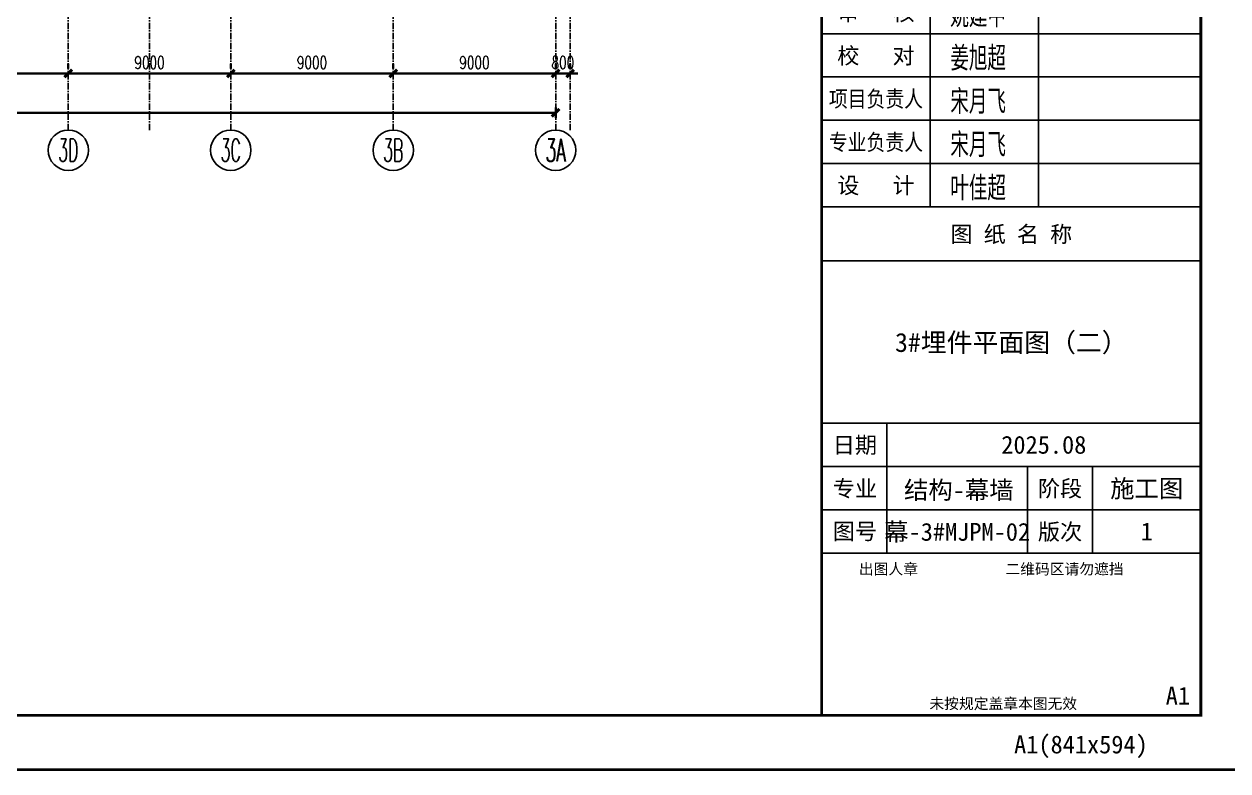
# Model space of a CAD drawing. Extents: x 782294 to 1727252, y -631030 to 17645.
# Drawn here: x 1406681 to 1473377, y -631030 to -589623 of the extents above; entities that cross this region are included whole.
import ezdxf
from ezdxf.enums import TextEntityAlignment as Align

# ---------------------------------------------------------------- set-up
doc = ezdxf.new("R2010")
doc.units = 0
doc.linetypes.add('CENTER', pattern=[2, 1.25, -0.25, 0.25, -0.25])
doc.layers.get('Defpoints').update_dxf_attribs({"color": 210})
for name, color, linetype in [('0-cxFrame', 155, 'Continuous'), ('3符号', 3, 'Continuous'), ('DIM', 173, 'Continuous'), ('DOTE', 1, 'CENTER'), ('qianming', 155, 'Continuous')]:
    doc.layers.add(name, color=color, linetype=linetype)
doc.layers.add('0-cxText', color=131, linetype='Continuous', lineweight=25)
doc.layers.add('砼柱', color=2, linetype='Continuous', lineweight=35)
doc.styles.add('_TCH_AXIS', font='COMPLEX', dxfattribs={"bigfont": 'GBCBIG'})
doc.styles.add('BZHZ', font='bzxw', dxfattribs={"width": 0.8, "bigfont": 'bzhz'})
doc.styles.add('cx_biaoti', font='')
doc.styles.add('cx_tuming', font='simhei.ttf')
doc.styles.add('cx_tuqian1', font='')
doc.styles.add('DHTEXT-1', font='romans.shx', dxfattribs={"width": 0.7, "bigfont": 'chinese.shx'})
doc.styles.add('黑体', font='simhei.ttf', dxfattribs={"height": 12})
doc.styles.get('cx_biaoti').set_extended_font_data('SimSun')
doc.styles.get('cx_tuqian1').set_extended_font_data('SimSun')
doc.dimstyles.new('ZN280', dxfattribs={"dimscale": 280, "dimtxt": 2.5, "dimasz": 1.5, "dimexe": 1, "dimexo": 2, "dimgap": 0.9, "dimtad": 1, "dimdec": 0, "dimdsep": 46, "dimtxsty": 'DHTEXT-1', "dimblk": 'ARCHTICK', "dimcen": 2.5, "dimclrd": 173, "dimclre": 173, "dimclrt": 7, "dimazin": 2, "dimtfac": 1, "dimtdec": 0, "dimtix": 1, "dimtmove": 2, "dimatfit": 3, "dimfxl": 0, "dimarcsym": 0})

# ---------------------------------------------------------------- blocks, each defined once
blk = doc.blocks.new('zjcx_lan_qianzi(Dragon)')
for p, q in [((-7000, 4800), (0, 4800)), ((-5000, 4800), (-5000, 0)), ((-3000, 4800), (-3000, 0)), ((-7000, 4000), (0, 4000)), ((-7000, 3200), (0, 3200)), ((-7000, 2400), (0, 2400)), ((-7000, 1600), (0, 1600)), ((-7000, 800), (0, 800))]:
    blk.add_line(p, q)
at = {"const_width": 30}
blk.add_lwpolyline([(-7000, 5600), (0, 5600)], dxfattribs=at)
blk.add_lwpolyline([(-7000, 5600), (0, 5600), (0, 0), (-7000, 0)], close=True, dxfattribs=at)
at = {"style": 'cx_biaoti'}
for s, p in [('签  字  栏', (-3500, 5200)), ('审   定', (-6000, 4400)), ('审   核', (-6000, 3600)), ('校   对', (-6000, 2800)), ('设   计', (-6000, 400))]:
    blk.add_text(s, height=300, dxfattribs=at).set_placement(p, align=Align.MIDDLE)
at = {"style": 'cx_biaoti', "width": 0.85}
for s, p in [('项目负责人', (-6000, 2000)), ('专业负责人', (-6000, 1200))]:
    blk.add_text(s, height=300, dxfattribs=at).set_placement(p, align=Align.MIDDLE)
blk = doc.blocks.new('T-签字(Dragon)')
at = {"layer": '0-cxFrame'}
blk.add_blockref('zjcx_lan_qianzi(Dragon)', (0, 0), dxfattribs=at)
at = {"layer": 'qianming', "style": 'BZHZ', "width": 0.8}
for s, p in [('杨永良', (-4113, 4367)), ('姚建中', (-4113, 3567)), ('姜旭超', (-4113, 2767)), ('宋月飞', (-4113, 1967)), ('宋月飞', (-4113, 1167)), ('叶佳超', (-4113, 367))]:
    blk.add_text(s, height=450, dxfattribs=at).set_placement(p, align=Align.MIDDLE)
blk = doc.blocks.new('zjcx_lan_tuming(Dragon)')
for p, q in [((-7000, 8400), (0, 8400)), ((-5800, 3000), (-5800, 5400)), ((-7000, 4600), (0, 4600)), ((-3200, 3000), (-3200, 4600)), ((-2000, 3000), (-2000, 4600)), ((-7000, 3800), (0, 3800))]:
    blk.add_line(p, q)
at = {"const_width": 30}
for points in [[(-7000, 9400), (0, 9400)], [(-7000, 5400), (0, 5400)], [(-7000, 3000), (0, 3000)], [(-7000, 0), (0, 0)]]:
    blk.add_lwpolyline(points, dxfattribs=at)
blk.add_lwpolyline([(-7000, 9400), (0, 9400), (0, 0), (-7000, 0)], close=True)
at = {"style": 'cx_biaoti'}
for s, p in [('图 纸 名 称', (-3500, 8900)), ('日期', (-6388, 5000)), ('专业', (-6388, 4200)), ('阶段', (-2600, 4200)), ('图号', (-6388, 3400)), ('版次', (-2600, 3400))]:
    blk.add_text(s, height=300, dxfattribs=at).set_placement(p, align=Align.MIDDLE)
for s, p in [('出图人章', (-6316, 2607)), ('二维码区请勿遮挡', (-3609, 2607)), ('未按规定盖章本图无效', (-5013, 120))]:
    blk.add_text(s, height=200, dxfattribs=at).set_placement(p)
blk = doc.blocks.new('T-图签(Dragon)')
blk.add_blockref('zjcx_lan_tuming(Dragon)', (0, 0))
at = {"color": 3, "style": 'cx_biaoti'}
for s, p in [('2025.08', (-2900, 5000)), ('结构-幕墙 ', (-4358, 4173)), ('施工图', (-1000, 4200))]:
    blk.add_text(s, height=330, dxfattribs=at).set_placement(p, align=Align.MIDDLE)
blk = doc.blocks.new('zjcx_T1(Dragon)')
at = {"layer": '0-cxFrame', "const_width": 50}
blk.add_lwpolyline([(-7000, 0), (0, 0), (0, 57400), (-7000, 57400)], close=True, dxfattribs=at)
at = {"layer": '0-cxFrame'}
for name, p in [('T-签字(Dragon)', (0, 9400)), ('T-图签(Dragon)', (0, 0))]:
    blk.add_blockref(name, p, dxfattribs=at)
blk = doc.blocks.new('TK22.A1 L(Dragon)')
at = {"layer": '0-cxFrame', "color": 7, "const_width": 0.5}
blk.add_lwpolyline([(0, 0), (-841, 0), (-841, 594), (0, 594)], close=True, dxfattribs=at)
at = {"layer": '0-cxFrame', "const_width": 0.5}
for points in [[(-80, 10), (-821, 10), (-821, 584), (-80, 584)], [(-10, 10), (-80, 10), (-80, 584), (-10, 584)]]:
    blk.add_lwpolyline(points, close=True, dxfattribs=at)
at = {"layer": '0-cxFrame', "xscale": 0.01, "yscale": 0.01, "zscale": 0.01}
blk.add_blockref('zjcx_T1(Dragon)', (-10, 10), dxfattribs=at)
at = {"style": '黑体', "flags": 4}
blk.add_attdef('图幅', text='', height=3.3, dxfattribs=at).set_placement((-40, 3), align=Align.RIGHT)
at = {"layer": '0-cxFrame', "style": '黑体'}
blk.add_text('(841x594)', height=3.3, dxfattribs=at).set_placement((-40, 3))
at = {"layer": '0-cxText', "flags": 4}
for tag, height, style, p in [('建设单位', 3.5, 'cx_tuming', (-45, 240)), ('项目名称', 3.5, 'cx_tuming', (-45, 210)), ('子项名称', 3.5, 'cx_tuming', (-45, 180)), ('工程编号', 3.3, 'cx_tuqian1', (-35, 165)), ('图名1', 3.5, 'cx_tuming', (-45, 87)), ('图名2', 3.5, 'cx_tuming', (-45, 79)), ('图名3', 3.5, 'cx_tuming', (-45, 71)), ('出图日期', 3.3, 'cx_tuqian1', (-39, 60)), ('专业', 3.3, 'cx_tuqian1', (-55, 52)), ('图号', 3.3, 'cx_tuqian1', (-55, 44)), ('版次', 3.3, 'cx_tuqian1', (-20, 44))]:
    blk.add_attdef(tag, text='', height=height, dxfattribs=dict(at, style=style)).set_placement(p, align=Align.MIDDLE)
at = {"layer": 'Defpoints', "color": 6, "flags": 4}
for tag, height, style, p in [('tufu', 3.3, '黑体', (-12, 12)), ('dwfname', 4, 'cx_tuqian1', (-80, 3))]:
    blk.add_attdef(tag, text='', height=height, dxfattribs=dict(at, style=style)).set_placement(p, align=Align.RIGHT)
blk = doc.blocks.new('_ArchTick')
at = {"color": 0, "linetype": 'ByBlock', "const_width": 0.4}
blk.add_lwpolyline([(-0.5, -0.5), (0.5, 0.5)], dxfattribs=at)
blk = doc.blocks.new('*D448')
at = {"layer": 'Defpoints', "color": 0, "ltscale": 2800, "transparency": 16777216}
for p in [(148000, -5075), (157000, -5042), (157000, -5075)]:
    blk.add_point(p, dxfattribs=at)
at = {"layer": 'DIM', "color": 173, "linetype": 'ByBlock', "lineweight": -2, "ltscale": 2800, "transparency": 16777216}
for p, q in [((148000, -4515), (148000, -4762)), ((157000, -4515), (157000, -4762)), ((148000, -5042), (157000, -5042))]:
    blk.add_line(p, q, dxfattribs=at)
at = {"layer": 'DIM', "color": 173, "lineweight": -2, "ltscale": 2800, "transparency": 16777216, "xscale": 420, "yscale": 420, "zscale": 420, "rotation": 180}
blk.add_blockref('_ArchTick', (148000, -5042), dxfattribs=at)
at = {"layer": 'DIM', "color": 173, "lineweight": -2, "ltscale": 2800, "transparency": 16777216, "xscale": 420, "yscale": 420, "zscale": 420}
blk.add_blockref('_ArchTick', (157000, -5042), dxfattribs=at)
at = {"layer": 'DIM', "color": 7, "ltscale": 2800, "transparency": 16777216, "insert": (152500, -4440), "char_height": 700, "attachment_point": 5, "style": 'DHTEXT-1'}
blk.add_mtext('9000', dxfattribs=at)
blk = doc.blocks.new('*D449')
at = {"layer": 'Defpoints', "color": 0, "ltscale": 2800, "transparency": 16777216}
for p in [(157000, -5075), (166000, -5042), (166000, -5075)]:
    blk.add_point(p, dxfattribs=at)
at = {"layer": 'DIM', "color": 173, "linetype": 'ByBlock', "lineweight": -2, "ltscale": 2800, "transparency": 16777216}
for p, q in [((157000, -4515), (157000, -4762)), ((166000, -4515), (166000, -4762)), ((157000, -5042), (166000, -5042))]:
    blk.add_line(p, q, dxfattribs=at)
at = {"layer": 'DIM', "color": 173, "lineweight": -2, "ltscale": 2800, "transparency": 16777216, "xscale": 420, "yscale": 420, "zscale": 420, "rotation": 180}
blk.add_blockref('_ArchTick', (157000, -5042), dxfattribs=at)
at = {"layer": 'DIM', "color": 173, "lineweight": -2, "ltscale": 2800, "transparency": 16777216, "xscale": 420, "yscale": 420, "zscale": 420}
blk.add_blockref('_ArchTick', (166000, -5042), dxfattribs=at)
at = {"layer": 'DIM', "color": 7, "ltscale": 2800, "transparency": 16777216, "insert": (161500, -4440), "char_height": 700, "attachment_point": 5, "style": 'DHTEXT-1'}
blk.add_mtext('9000', dxfattribs=at)
blk = doc.blocks.new('*D450')
at = {"layer": 'Defpoints', "color": 0, "ltscale": 2800, "transparency": 16777216}
for p in [(166000, -5075), (175000, -5042), (175000, -5075)]:
    blk.add_point(p, dxfattribs=at)
at = {"layer": 'DIM', "color": 173, "linetype": 'ByBlock', "lineweight": -2, "ltscale": 2800, "transparency": 16777216}
for p, q in [((166000, -4515), (166000, -4762)), ((175000, -4515), (175000, -4762)), ((166000, -5042), (175000, -5042))]:
    blk.add_line(p, q, dxfattribs=at)
at = {"layer": 'DIM', "color": 173, "lineweight": -2, "ltscale": 2800, "transparency": 16777216, "xscale": 420, "yscale": 420, "zscale": 420, "rotation": 180}
blk.add_blockref('_ArchTick', (166000, -5042), dxfattribs=at)
at = {"layer": 'DIM', "color": 173, "lineweight": -2, "ltscale": 2800, "transparency": 16777216, "xscale": 420, "yscale": 420, "zscale": 420}
blk.add_blockref('_ArchTick', (175000, -5042), dxfattribs=at)
at = {"layer": 'DIM', "color": 7, "ltscale": 2800, "transparency": 16777216, "insert": (170500, -4440), "char_height": 700, "attachment_point": 5, "style": 'DHTEXT-1'}
blk.add_mtext('9000', dxfattribs=at)
blk = doc.blocks.new('*D451')
at = {"layer": 'Defpoints', "color": 0, "ltscale": 2800, "transparency": 16777216}
for p in [(175000, -5075), (184000, -5042), (184000, -5075)]:
    blk.add_point(p, dxfattribs=at)
at = {"layer": 'DIM', "color": 173, "linetype": 'ByBlock', "lineweight": -2, "ltscale": 2800, "transparency": 16777216}
for p, q in [((175000, -4515), (175000, -4762)), ((184000, -4515), (184000, -4762)), ((175000, -5042), (184000, -5042))]:
    blk.add_line(p, q, dxfattribs=at)
at = {"layer": 'DIM', "color": 173, "lineweight": -2, "ltscale": 2800, "transparency": 16777216, "xscale": 420, "yscale": 420, "zscale": 420, "rotation": 180}
blk.add_blockref('_ArchTick', (175000, -5042), dxfattribs=at)
at = {"layer": 'DIM', "color": 173, "lineweight": -2, "ltscale": 2800, "transparency": 16777216, "xscale": 420, "yscale": 420, "zscale": 420}
blk.add_blockref('_ArchTick', (184000, -5042), dxfattribs=at)
at = {"layer": 'DIM', "color": 7, "ltscale": 2800, "transparency": 16777216, "insert": (179500, -4440), "char_height": 700, "attachment_point": 5, "style": 'DHTEXT-1'}
blk.add_mtext('9000', dxfattribs=at)
blk = doc.blocks.new('*D452')
at = {"layer": 'Defpoints', "color": 0, "ltscale": 2800, "transparency": 16777216}
for p in [(184000, -5075), (184800, -5042), (184800, -5075)]:
    blk.add_point(p, dxfattribs=at)
at = {"layer": 'DIM', "color": 173, "linetype": 'ByBlock', "lineweight": -2, "ltscale": 2800, "transparency": 16777216}
for p, q in [((184000, -4515), (184000, -4762)), ((184800, -4515), (184800, -4762)), ((184000, -5042), (183580, -5042)), ((184000, -5042), (184800, -5042)), ((184800, -5042), (185220, -5042))]:
    blk.add_line(p, q, dxfattribs=at)
at = {"layer": 'DIM', "color": 173, "lineweight": -2, "ltscale": 2800, "transparency": 16777216, "xscale": 420, "yscale": 420, "zscale": 420}
blk.add_blockref('_ArchTick', (184000, -5042), dxfattribs=at)
at = {"layer": 'DIM', "color": 173, "lineweight": -2, "ltscale": 2800, "transparency": 16777216, "xscale": 420, "yscale": 420, "zscale": 420, "rotation": 180}
blk.add_blockref('_ArchTick', (184800, -5042), dxfattribs=at)
at = {"layer": 'DIM', "color": 7, "ltscale": 2800, "transparency": 16777216, "insert": (184400, -4440), "char_height": 700, "attachment_point": 5, "style": 'DHTEXT-1'}
blk.add_mtext('800', dxfattribs=at)
blk = doc.blocks.new('*D484')
at = {"layer": 'Defpoints', "color": 0, "ltscale": 2800, "transparency": 16777216}
for p in [(0, -6374), (184000, -6374), (0, -7223)]:
    blk.add_point(p, dxfattribs=at)
at = {"layer": 'DIM', "color": 173, "linetype": 'ByBlock', "lineweight": -2, "ltscale": 2800, "transparency": 16777216}
for p, q in [((0, -6934), (0, -7503)), ((184000, -7223), (0, -7223)), ((184000, -6934), (184000, -7503))]:
    blk.add_line(p, q, dxfattribs=at)
at = {"layer": 'DIM', "color": 173, "lineweight": -2, "ltscale": 2800, "transparency": 16777216, "xscale": 420, "yscale": 420, "zscale": 420, "rotation": 180}
blk.add_blockref('_ArchTick', (0, -7223), dxfattribs=at)
at = {"layer": 'DIM', "color": 173, "lineweight": -2, "ltscale": 2800, "transparency": 16777216, "xscale": 420, "yscale": 420, "zscale": 420}
blk.add_blockref('_ArchTick', (184000, -7223), dxfattribs=at)
at = {"layer": 'DIM', "color": 7, "ltscale": 2800, "transparency": 16777216, "insert": (92000, -6621), "char_height": 700, "attachment_point": 5, "style": 'DHTEXT-1'}
blk.add_mtext('184000', dxfattribs=at)
blk = doc.blocks.new('卓越-轴号')
blk.add_circle((0, 0), 4)
at = {"color": 0, "style": '_TCH_AXIS', "width": 1.041667, "flags": 8}
blk.add_attdef('A', text='', height=4.48, dxfattribs=at).set_placement((-2, -2.24), (2, -2.24), align=Align.FIT)
blk = doc.blocks.new('A$Cd7b80a86')
at = {"layer": 'DOTE', "ltscale": 280}
for p, q in [((184800, -8180), (184800, 84113.6)), ((157000, -8180), (157000, 83777.4)), ((161500, -8180), (161500, 83777.4)), ((166000, -8180), (166000, 83777.4)), ((175000, -8180), (175000, 83777.4)), ((184000, -8180), (184000, 83777.4))]:
    blk.add_line(p, q, dxfattribs=at)
at = {"layer": '3符号', "color": 7}
ref = blk.add_blockref('卓越-轴号', (157000, -9300), dxfattribs=dict(at, xscale=280, yscale=280, zscale=280))
ref.add_attrib('A', '3D', dxfattribs={"layer": '0', "color": 0, "height": 1254.4, "style": '_TCH_AXIS', "width": 0.520833}).set_placement((156440, -9927.2), (157560, -9927.2), align=Align.FIT)
ref = blk.add_blockref('卓越-轴号', (166000, -9300), dxfattribs=dict(at, xscale=280, yscale=280, zscale=280))
ref.add_attrib('A', '3C', dxfattribs={"layer": '0', "color": 0, "height": 1254.4, "style": '_TCH_AXIS', "width": 0.551471}).set_placement((165440, -9927.2), (166560, -9927.2), align=Align.FIT)
ref = blk.add_blockref('卓越-轴号', (175000, -9300), dxfattribs=dict(at, xscale=280, yscale=280, zscale=280))
ref.add_attrib('A', '3B', dxfattribs={"layer": '0', "color": 0, "height": 1254.4, "style": '_TCH_AXIS', "width": 0.520833}).set_placement((174440, -9927.2), (175560, -9927.2), align=Align.FIT)
ref = blk.add_blockref('卓越-轴号', (184000, -9300), dxfattribs=dict(at, xscale=280, yscale=280, zscale=280))
ref.add_attrib('A', '3A', dxfattribs={"layer": '0', "color": 0, "height": 1254.4, "style": '_TCH_AXIS', "width": 0.506757}).set_placement((183440, -9927.2), (184560, -9927.2), align=Align.FIT)
at = {"layer": 'DIM', "ltscale": 2800}
for base, p1, p2, picture, middle in [((157000, -5042.5), (148000, -5075), (157000, -5075), '*D448', (152500, -4440.5)), ((166000, -5042.5), (157000, -5075), (166000, -5075), '*D449', (161500, -4440.5)), ((175000, -5042.5), (166000, -5075), (175000, -5075), '*D450', (170500, -4440.5)), ((184000, -5042.5), (175000, -5075), (184000, -5075), '*D451', (179500, -4440.5)), ((184800, -5042.5), (184000, -5075), (184800, -5075), '*D452', (184400, -4440.5))]:
    dim = blk.add_linear_dim(base=base, p1=p1, p2=p2, angle=180, dimstyle='ZN280', dxfattribs=at)
    dim.commit()
    dim.dimension.update_dxf_attribs({"geometry": picture, "text_midpoint": middle})
dim = blk.add_aligned_dim(p1=(184000, -6373.5), p2=(0, -6373.5), distance=849.5, dimstyle='ZN280', dxfattribs=at)
dim.commit()
dim.dimension.update_dxf_attribs({"geometry": '*D484', "text_midpoint": (92000, -6621)})

msp = doc.modelspace()

# ---------------------------------------------------------------- block references
at = {"layer": '0-cxFrame'}
ref = msp.add_blockref('TK22.A1 L(Dragon)', (1474876.7, -630955.4), dxfattribs=dict(at, xscale=300, yscale=300, zscale=300))
ref.add_attrib('图名2', '3#埋件平面图（二）', dxfattribs={"layer": '0-cxText', "height": 1050, "style": 'cx_tuming'}).set_placement((1461376.7, -607255.4), align=Align.MIDDLE)
ref.add_attrib('图号', '幕-3#MJPM-02', dxfattribs={"layer": '0-cxText', "height": 990, "style": 'cx_tuqian1'}).set_placement((1458376.7, -617755.4), align=Align.MIDDLE)
ref.add_attrib('版次', '1', dxfattribs={"layer": '0-cxText', "height": 990, "style": 'cx_tuqian1'}).set_placement((1468876.7, -617755.4), align=Align.MIDDLE)
ref.add_attrib('图幅', 'A1', dxfattribs={"layer": '0', "height": 990, "style": '黑体'}).set_placement((1462876.7, -630055.4), align=Align.RIGHT)
ref.add_attrib('tufu', 'A1', dxfattribs={"layer": 'Defpoints', "color": 6, "height": 990, "style": '黑体'}).set_placement((1471276.7, -627355.4), align=Align.RIGHT)
at = {"layer": '砼柱', "ltscale": 500}
msp.add_blockref('A$Cd7b80a86', (1252132.7, -587318.4), dxfattribs=at)

doc.saveas('drawing.dxf')
